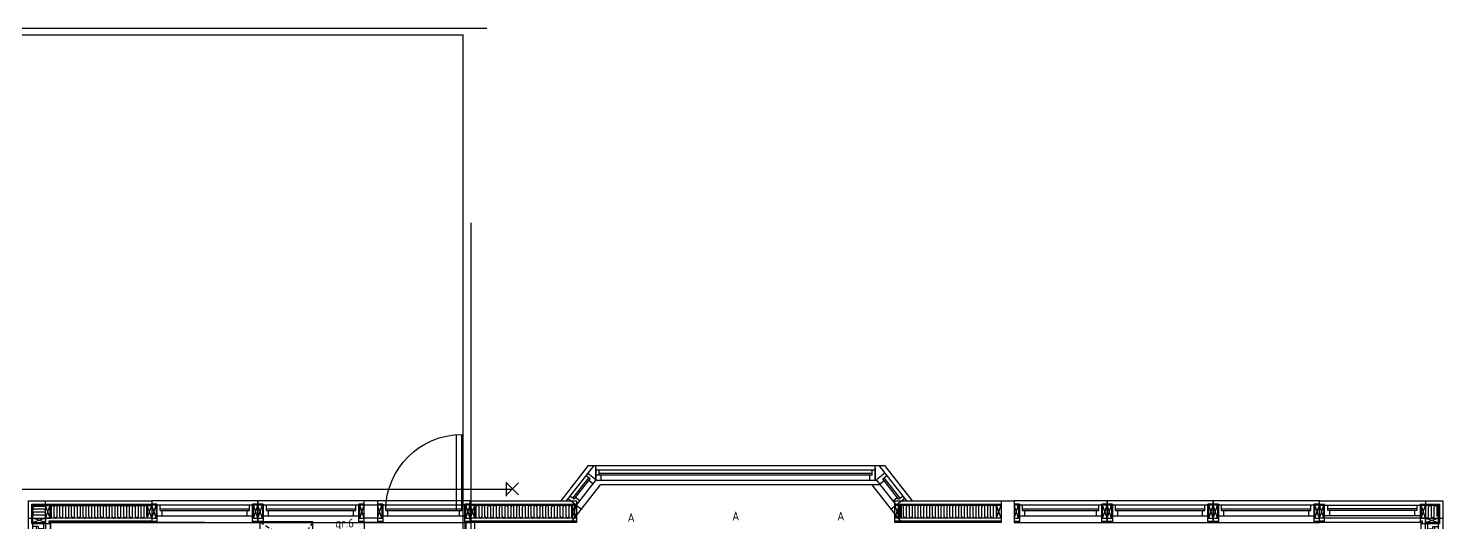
# Model space of a CAD drawing. Header units: inches. Extents: x -533180 to -137302, y 73174 to 405541.
# Drawn here: x -373865 to -357872, y 91524 to 97111 of the extents above; entities that cross this region are included whole.
import ezdxf

# ---------------------------------------------------------------- set-up
doc = ezdxf.new("R2010")
doc.units = ezdxf.units.IN
doc.header["$LTSCALE"] = 100
doc.header["$MEASUREMENT"] = 0
doc.linetypes.add('DASHED', pattern=[0.75, 0.5, -0.25])
doc.linetypes.add('MCDASH12', pattern=[3.912552, 2.608368, -1.304184])
doc.layers.get('0').update_dxf_attribs({"linetype": 'CONTINUOUS'})
for name, color, linetype in [('A-INNRE', 2, 'CONTINUOUS'), ('GLU_SNID', 7, 'CONTINUOUS'), ('HUSGOGN', 2, 'CONTINUOUS'), ('INNIVEGGIR', 2, 'CONTINUOUS'), ('MÁLSETNING', 240, 'CONTINUOUS'), ('RAFLAGNIR', 4, 'CONTINUOUS'), ('TEKST', 2, 'CONTINUOUS'), ('TIMBUR-EINING', 2, 'CONTINUOUS'), ('ULL', 6, 'CONTINUOUS')]:
    doc.layers.add(name, color=color, linetype=linetype)
doc.layers.get('MÁLSETNING').off()
doc.styles.get("Standard").update_dxf_attribs({"font": 'isocp.shx'})

# ---------------------------------------------------------------- blocks, each defined once
blk = doc.blocks.new('EIN1050-HURÐ')
at = {"layer": 'GLU_SNID', "color": 2}
for p, q in [((60, 38), (60, 245)), ((60, 170), (990, 170)), ((990, 245), (990, 38)), ((990, 50), (0, 50)), ((895, 110), (895, -750)), ((955, 110), (955, -750))]:
    blk.add_line(p, q, dxfattribs=at)
at = {"layer": 'GLU_SNID', "color": 1}
for p, q in [((95, 110), (95, 50)), ((955, 110), (955, 50))]:
    blk.add_line(p, q, dxfattribs=at)
at = {"layer": 'GLU_SNID', "color": 2}
blk.add_arc((955, 110), 860, 180, 270, dxfattribs=at)
at = {"layer": 'TIMBUR-EINING'}
for p, q in [((0, 245), (1050, 245)), ((0, 0), (0, 245)), ((0, 195), (60, 195)), ((990, 195), (1050, 195)), ((1050, 245), (1050, 0)), ((1050, 50), (0, 50)), ((1050, 0), (0, 0))]:
    blk.add_line(p, q, dxfattribs=at)
at = {"layer": 'TIMBUR-EINING', "color": 2}
for p, q in [((50, 50), (50, 195)), ((1000, 195), (1000, 50))]:
    blk.add_line(p, q, dxfattribs=at)
at = {"layer": 'ULL'}
for p, q in [((0, 230), (60, 230)), ((0, 195), (50, 50)), ((50, 195), (0, 50)), ((120, 170), (120, 110)), ((930, 170), (930, 110)), ((990, 230), (1050, 230)), ((1000, 195), (1050, 50)), ((1050, 195), (1000, 50)), ((60, 38), (0, 38)), ((95, 110), (955, 110)), ((95, 90), (955, 90)), ((1050, 38), (990, 38))]:
    blk.add_line(p, q, dxfattribs=at)
blk = doc.blocks.new('EIN1200-GL')
at = {"layer": 'GLU_SNID', "color": 2}
for p, q in [((60, 38), (60, 245)), ((60, 170), (1140, 170)), ((1140, 245), (1140, 38)), ((1140, 50), (60, 50))]:
    blk.add_line(p, q, dxfattribs=at)
at = {"layer": 'TIMBUR-EINING'}
for p, q in [((0, 245), (1200, 245)), ((0, 0), (0, 245)), ((0, 195), (60, 195)), ((1140, 195), (1200, 195)), ((1200, 245), (1200, 0)), ((1200, 50), (0, 50)), ((1200, 0), (0, 0))]:
    blk.add_line(p, q, dxfattribs=at)
at = {"layer": 'TIMBUR-EINING', "color": 2}
for p, q in [((50, 50), (50, 195)), ((1150, 195), (1150, 50))]:
    blk.add_line(p, q, dxfattribs=at)
at = {"layer": 'ULL'}
for p, q in [((0, 230), (60, 230)), ((0, 195), (50, 50)), ((50, 195), (0, 50)), ((120, 170), (120, 110)), ((1080, 170), (1080, 110)), ((1140, 230), (1200, 230)), ((1150, 195), (1200, 50)), ((1200, 195), (1150, 50)), ((60, 38), (0, 38)), ((95, 110), (1105, 110)), ((95, 110), (95, 50)), ((95, 90), (1105, 90)), ((1105, 110), (1105, 50)), ((1200, 38), (1140, 38))]:
    blk.add_line(p, q, dxfattribs=at)
blk = doc.blocks.new('EIN-200')
for p, q in [((177, 91), (23, 91)), ((177, 46), (23, 46))]:
    blk.add_line(p, q)
for centre, start, end in [((23, 68), 90, 270), ((177, 23), 270, 90)]:
    blk.add_arc(centre, 22.8, start, end)
blk = doc.blocks.new('EIN1200-1200-UDH-GL-GL')
at = {"layer": 'GLU_SNID', "color": 2}
for p, q in [((-1357, 1335), (-1150, 1335)), ((-1345, 255), (-1345, 1335)), ((-1225, 1335), (-1225, 255)), ((-1150, 255), (-1357, 255)), ((-1140, 38), (-1140, 245)), ((-1140, 170), (-60, 170)), ((-60, 245), (-60, 38)), ((-60, 50), (-1140, 50))]:
    blk.add_line(p, q, dxfattribs=at)
at = {"layer": 'TIMBUR-EINING'}
for p, q in [((-1395, 0), (-1395, 1395)), ((-1395, 1395), (-1150, 1395)), ((-1345, 50), (-1345, 1395)), ((-1345, 195), (-1345, 1395)), ((-1345, 1345), (-1200, 1345)), ((-1200, 1395), (-1200, 195)), ((-1150, 1395), (-1150, 245)), ((-1150, 195), (-1395, 195)), ((-1200, 245), (-1345, 245)), ((-1200, 0), (-1200, 245)), ((-1200, 195), (0, 195)), ((-1150, 245), (0, 245)), ((-1150, 50), (-1150, 195)), ((-50, 195), (-50, 50)), ((0, 245), (0, 0)), ((0, 0), (-1395, 0)), ((0, 50), (-1345, 50))]:
    blk.add_line(p, q, dxfattribs=at)
at = {"layer": 'TIMBUR-EINING', "color": 2}
for p, q in [((-1345, 1345), (-1200, 1345)), ((-1200, 245), (-1345, 245)), ((-1150, 50), (-1150, 195)), ((-50, 195), (-50, 50))]:
    blk.add_line(p, q, dxfattribs=at)
at = {"layer": 'ULL'}
for p, q in [((-1357, 1335), (-1357, 1395)), ((-1200, 1395), (-1345, 1345)), ((-1200, 1345), (-1345, 1395)), ((-1285, 1300), (-1345, 1300)), ((-1305, 1300), (-1305, 290)), ((-1285, 1300), (-1285, 290)), ((-1165, 1395), (-1165, 1335)), ((-1225, 1275), (-1285, 1275)), ((-1357, 38), (-1357, 255)), ((-1285, 290), (-1345, 290)), ((-1200, 245), (-1345, 195)), ((-1200, 195), (-1345, 245)), ((-1225, 315), (-1285, 315)), ((-1200, 195), (-1150, 50)), ((-1150, 195), (-1200, 50)), ((-1165, 255), (-1165, 230)), ((-1165, 230), (-1140, 230)), ((-1080, 170), (-1080, 110)), ((-120, 170), (-120, 110)), ((-60, 230), (0, 230)), ((-50, 195), (0, 50)), ((0, 195), (-50, 50)), ((-1140, 38), (-1357, 38)), ((-1105, 110), (-95, 110)), ((-1105, 110), (-1105, 50)), ((-1105, 90), (-95, 90)), ((-95, 110), (-95, 50)), ((0, 38), (-60, 38))]:
    blk.add_line(p, q, dxfattribs=at)
at = {"layer": 'ULL', "color": 1, "linetype": 'Continuous', "xscale": 0.7200000000000001, "yscale": 0.7200000000000001, "zscale": 0.7200000000000001, "rotation": 90}
for p in [(-1267, 50), (-1201, 50)]:
    blk.add_blockref('EIN-200', p, dxfattribs=at)
blk = doc.blocks.new('EIN1050-GL')
at = {"layer": 'GLU_SNID', "color": 2}
for p, q in [((60, 38), (60, 245)), ((60, 170), (990, 170)), ((990, 245), (990, 38)), ((990, 50), (0, 50))]:
    blk.add_line(p, q, dxfattribs=at)
at = {"layer": 'TIMBUR-EINING'}
for p, q in [((0, 245), (1050, 245)), ((0, 0), (0, 245)), ((0, 195), (60, 195)), ((990, 195), (1050, 195)), ((1050, 245), (1050, 0)), ((1050, 50), (0, 50)), ((1050, 0), (0, 0))]:
    blk.add_line(p, q, dxfattribs=at)
at = {"layer": 'TIMBUR-EINING', "color": 2}
for p, q in [((50, 50), (50, 195)), ((1000, 195), (1000, 50))]:
    blk.add_line(p, q, dxfattribs=at)
at = {"layer": 'ULL'}
for p, q in [((0, 230), (60, 230)), ((0, 195), (50, 50)), ((50, 195), (0, 50)), ((120, 170), (120, 110)), ((930, 170), (930, 110)), ((990, 230), (1050, 230)), ((1000, 195), (1050, 50)), ((1050, 195), (1000, 50)), ((60, 38), (0, 38)), ((95, 110), (955, 110)), ((95, 110), (95, 50)), ((95, 90), (955, 90)), ((955, 110), (955, 50)), ((1050, 38), (990, 38))]:
    blk.add_line(p, q, dxfattribs=at)
blk = doc.blocks.new('TVVEL')
at = {"linetype": 'DASHED'}
for p, q in [((0, 600), (352, 385)), ((600, 600), (385, 248)), ((0, 0), (215, 352)), ((600, 0), (248, 215))]:
    blk.add_line(p, q, dxfattribs=at)
for p, q in [((600, 600), (0, 600)), ((0, 600), (0, 0)), ((600, 0), (600, 600)), ((0, 0), (600, 0))]:
    blk.add_line(p, q)
blk.add_circle((300, 300), 100)
blk = doc.blocks.new('EIN1200')
at = {"layer": 'TIMBUR-EINING'}
for p, q in [((0, 245), (1200, 245)), ((0, 0), (0, 245)), ((0, 195), (1200, 195)), ((50, 50), (50, 195)), ((1150, 195), (1150, 50)), ((1200, 245), (1200, 0)), ((1200, 50), (0, 50)), ((1200, 0), (0, 0))]:
    blk.add_line(p, q, dxfattribs=at)
at = {"layer": 'ULL'}
for p, q in [((0, 230), (1200, 230)), ((0, 195), (50, 50)), ((50, 195), (0, 50)), ((1102, 178), (1102, 66)), ((1135, 178), (1135, 66)), ((1150, 195), (1200, 50)), ((1200, 195), (1150, 50)), ((1200, 38), (0, 38))]:
    blk.add_line(p, q, dxfattribs=at)
for centre, start, end in [((1151, 178), 94.421, 180), ((1118, 66), 180, 0)]:
    blk.add_arc(centre, 16.4, start, end, dxfattribs=at)
at = {"layer": 'ULL', "color": 1, "linetype": 'Continuous', "xscale": 0.7200000000000001, "yscale": 0.7200000000000001, "zscale": 0.7200000000000001, "rotation": 90}
for p in [(118, 50), (184, 50), (249, 50), (315, 50), (381, 50), (446, 50), (512, 50), (577, 50), (643, 50), (709, 50), (774, 50), (840, 50), (905, 50), (971, 50), (1036, 50), (1102, 50)]:
    blk.add_blockref('EIN-200', p, dxfattribs=at)
blk = doc.blocks.new('EIN1200-1200-UDH-GL')
at = {"layer": 'GLU_SNID', "color": 2}
for p, q in [((-1313, 2191), (-1520, 2191)), ((-1508, 2191), (-1508, 1111)), ((-1388, 1111), (-1388, 2191)), ((-1520, 1111), (-1313, 1111))]:
    blk.add_line(p, q, dxfattribs=at)
at = {"layer": 'TIMBUR-EINING'}
for p, q in [((-1558, 2251), (-1558, 856)), ((-1313, 2251), (-1558, 2251)), ((-1508, 2251), (-1508, 906)), ((-1363, 1051), (-1363, 2251)), ((-1313, 1101), (-1313, 2251)), ((-1363, 2201), (-1508, 2201)), ((-1558, 1051), (-1313, 1051)), ((-1508, 1101), (-1363, 1101)), ((-1363, 1101), (-1363, 856)), ((-163, 1051), (-1363, 1051)), ((-163, 1101), (-1313, 1101)), ((-1313, 1051), (-1313, 906)), ((-213, 906), (-213, 1051)), ((-163, 856), (-163, 1101)), ((-1558, 856), (-163, 856)), ((-1508, 906), (-163, 906))]:
    blk.add_line(p, q, dxfattribs=at)
at = {"layer": 'TIMBUR-EINING', "color": 1}
blk.add_line((-1520, 2251), (-1520, 2191), dxfattribs=at)
at = {"layer": 'TIMBUR-EINING', "color": 2}
for p, q in [((-1363, 2201), (-1508, 2201)), ((-1508, 1101), (-1363, 1101))]:
    blk.add_line(p, q, dxfattribs=at)
at = {"layer": 'ULL'}
for p, q in [((-1363, 2201), (-1508, 2251)), ((-1363, 2251), (-1508, 2201)), ((-1328, 2191), (-1328, 2251)), ((-1448, 2156), (-1508, 2156)), ((-1468, 1146), (-1468, 2156)), ((-1448, 1146), (-1448, 2156)), ((-1388, 2131), (-1448, 2131)), ((-1448, 1146), (-1508, 1146)), ((-1388, 1171), (-1448, 1171)), ((-1520, 1111), (-1520, 894)), ((-1363, 1051), (-1508, 1101)), ((-1363, 1101), (-1508, 1051)), ((-1313, 1051), (-1363, 906)), ((-1363, 1051), (-1313, 906)), ((-1328, 1086), (-1328, 1111)), ((-163, 1086), (-1328, 1086)), ((-1298, 1033), (-1298, 922)), ((-1266, 1033), (-1266, 922)), ((-163, 1051), (-213, 906)), ((-213, 1051), (-163, 906)), ((-1520, 894), (-163, 894))]:
    blk.add_line(p, q, dxfattribs=at)
for centre, start, end in [((-1315, 1033), 0, 85.579), ((-1282, 922), 180, 0)]:
    blk.add_arc(centre, 16.4, start, end, dxfattribs=at)
at = {"layer": 'ULL', "color": 1, "linetype": 'Continuous', "xscale": -0.7200000000000001, "yscale": 0.7200000000000001, "zscale": 0.7200000000000001}
for p, rotation in [((-1508, 1050), 180), ((-1508, 984), 180), ((-1266, 906), 270), ((-1200, 906), 270), ((-1134, 906), 270), ((-1069, 906), 270), ((-1003, 906), 270), ((-938, 906), 270), ((-872, 906), 270), ((-806, 906), 270), ((-741, 906), 270), ((-675, 906), 270), ((-610, 906), 270), ((-544, 906), 270), ((-479, 906), 270), ((-413, 906), 270), ((-347, 906), 270), ((-282, 906), 270)]:
    blk.add_blockref('EIN-200', p, dxfattribs=dict(at, rotation=rotation))
blk = doc.blocks.new('veggl')
for p, q in [((-2.13, -2.13), (2.12, 2.12)), ((2.12, -2.13), (-2.12, 2.12)), ((2.12, 2.62), (2.12, -2.38))]:
    blk.add_line(p, q)

msp = doc.modelspace()

# ---------------------------------------------------------------- linework, layer by layer
at = {"layer": 'GLU_SNID', "color": 2}
for p, q in [((-367446.6, 92006.3), (-367446.6, 92171.5)), ((-367446.6, 92138.3), (-367446.6, 92006.3)), ((-367446.6, 92006.3), (-367446.6, 92138.3)), ((-364288.8, 92001.5), (-364288.8, 92171.5)), ((-364288.8, 92144.8), (-364288.8, 92012.8)), ((-364288.8, 92012.8), (-364288.8, 92144.8)), ((-367667.4, 91723.3), (-367444, 92009)), ((-367538.6, 92082.9), (-367444, 92009)), ((-364267.1, 92001.5), (-367449.9, 92001.5)), ((-364178.4, 92082.9), (-364273, 92009)), ((-364049.6, 91723.3), (-364273, 92009)), ((-364228, 91951.5), (-367393.8, 91951.5)), ((-367762, 91797.2), (-367608.3, 91677.1)), ((-363955.1, 91797.2), (-364108.7, 91677.1))]:
    msp.add_line(p, q, dxfattribs=at)
at = {"layer": 'GLU_SNID', "color": 1}
msp.add_line((-367630.5, 91770.6), (-367677.7, 91807.5), dxfattribs=at)
at = {"layer": 'INNIVEGGIR'}
for p, q in [((-368928.1, 91525), (-368917, 87916.8)), ((-368817, 88018.4), (-368817, 91525))]:
    msp.add_line(p, q, dxfattribs=at)
at = {"layer": 'RAFLAGNIR'}
for p, q in [((-376287.9, 97111.1), (-368682.3, 97111.1)), ((-376318.2, 97037.1), (-368946.9, 97037.1)), ((-368946.9, 91161.5), (-368946.9, 97037.1)), ((-368855.8, 91158.6), (-368855.8, 94911.2)), ((-374022, 91902.2), (-368394.8, 91902.2))]:
    msp.add_line(p, q, dxfattribs=at)
at = {"layer": 'TEKST'}
for p, q in [((-369918.1, 91770), (-370068.1, 91770)), ((-369918.1, 91720), (-370068.1, 91720)), ((-362866.9, 91771.5), (-362716.9, 91771.5)), ((-372085.8, 91525), (-368915.9, 91525)), ((-369918.1, 91575), (-370068.1, 91575)), ((-369918.1, 91525), (-370068.1, 91525)), ((-370066, 91525), (-370066, 90925))]:
    msp.add_line(p, q, dxfattribs=at)
for points in [[(-371868.1, 91525), (-373615.4, 91525), (-373615.4, 89790)], [(-372468.1, 91525), (-373615.4, 91525), (-373615.4, 89818)], [(-371268.1, 91525), (-368918.6, 91525), (-368918.6, 90375)]]:
    msp.add_lwpolyline(points, dxfattribs=at)
msp.add_lwpolyline([(-373615.4, 91525), (-368917, 91525), (-368917, 89218.4), (-373615.4, 89218.4)], close=True, dxfattribs=at)
at = {"layer": 'TIMBUR-EINING'}
for p, q in [((-367532.8, 92171.5), (-367845.1, 91772)), ((-367469.3, 92171.5), (-367781.6, 91772)), ((-367532.8, 92171.5), (-364184.2, 92171.5)), ((-364247.7, 92171.5), (-363935.4, 91772)), ((-364184.2, 92171.5), (-363871.9, 91772)), ((-367446.6, 92121.5), (-364288.8, 92121.5)), ((-367721.4, 91532.5), (-367393.8, 91951.5)), ((-363995.6, 91532.5), (-364323.2, 91951.5)), ((-367720.1, 91721.5), (-367720.1, 91576.5)), ((-367689, 91721.5), (-367689, 91576.5)), ((-364028, 91721.5), (-364028, 91576.5)), ((-364011.6, 91721.5), (-364011.6, 91576.5)), ((-363996.9, 91721.5), (-363996.9, 91576.5))]:
    msp.add_line(p, q, dxfattribs=at)
at = {"layer": 'ULL'}
for p, q in [((-367708.9, 91800.2), (-367528.6, 92030.7)), ((-367693.1, 91787.8), (-367512.9, 92018.4)), ((-367512.9, 92018.4), (-367560.1, 92055.4)), ((-367481, 91961.8), (-367528.3, 91998.7)), ((-367481, 91961.8), (-367528.3, 91998.7)), ((-364323.8, 92061.5), (-367446.6, 92061.5)), ((-367411.6, 92061.5), (-367411.6, 92121.5)), ((-364323.8, 92081.5), (-367411.6, 92081.5)), ((-367386.6, 92001.5), (-367386.6, 92061.5)), ((-364348.8, 92001.5), (-364348.8, 92061.5)), ((-364323.8, 92072.8), (-364323.8, 92121.5)), ((-364323.8, 92061.5), (-364323.8, 92121.5)), ((-364236.1, 91963.2), (-364188.8, 92000.1)), ((-364204.1, 92018.4), (-364156.9, 92055.4)), ((-364023.9, 91787.8), (-364204.1, 92018.4)), ((-364008.1, 91800.2), (-364188.4, 92030.7)), ((-367693.1, 91787.8), (-367740.4, 91824.8)), ((-367630.5, 91770.6), (-367677.7, 91807.5)), ((-364086.5, 91770.6), (-364039.3, 91807.5)), ((-364086.5, 91770.6), (-364039.3, 91807.5)), ((-364023.9, 91787.8), (-363976.6, 91824.8)), ((-367715.9, 91576.5), (-367665.9, 91721.5)), ((-367665.9, 91576.5), (-367715.9, 91721.5)), ((-364015.9, 91576.5), (-364065.9, 91721.5)), ((-364065.9, 91576.5), (-364015.9, 91721.5))]:
    msp.add_line(p, q, dxfattribs=at)

# ---------------------------------------------------------------- block references
at = {"layer": 'A-INNRE', "rotation": 90}
msp.add_blockref('TVVEL', (-370648.4, 90932.6), dxfattribs=at)
at = {"layer": 'HUSGOGN', "linetype": 'MCDASH12', "rotation": 180}
for p in [(-367665.9, 91770), (-362865.9, 91771.5)]:
    msp.add_blockref('EIN1200', p, dxfattribs=at)
at = {"layer": 'MÁLSETNING', "xscale": -1, "rotation": 180}
msp.add_blockref('EIN1200-1200-UDH-GL', (-372306.7, 92625.6), dxfattribs=at)
at = {"layer": 'RAFLAGNIR', "xscale": 32, "yscale": 32, "zscale": 32, "rotation": 180}
msp.add_blockref('veggl', (-368390.7, 91906.7), dxfattribs=at)
at = {"layer": 'TEKST', "xscale": -1, "rotation": 180}
msp.add_blockref('EIN1050-GL', (-362717, 91770), dxfattribs=at)
at = {"layer": 'TEKST', "rotation": 180}
msp.add_blockref('EIN1200-1200-UDH-GL-GL', (-359267, 91770), dxfattribs=at)
at = {"layer": 'TIMBUR-EINING', "linetype": 'Continuous', "xscale": -1, "rotation": 180}
for name, p in [('EIN1050-HURÐ', (-369918.1, 91770)), ('EIN1200-GL', (-372470.2, 91770)), ('EIN1200-GL', (-371268.1, 91770)), ('EIN1200-GL', (-361667, 91770)), ('EIN1200-GL', (-360467, 91770))]:
    msp.add_blockref(name, p, dxfattribs=at)

# ---------------------------------------------------------------- texts
at = {"layer": 'RAFLAGNIR', "char_height": 100, "attachment_point": 1}
for s, insert, width in [('A', (-365906.5, 91648.2), 197), ('A', (-364718.5, 91648.2), 197), ('gr.6\\PT2', (-370394, 91570.4), 481), ('A', (-367088.8, 91631.2), 197)]:
    msp.add_mtext(s, dxfattribs=dict(at, insert=insert, width=width))

doc.saveas('drawing.dxf')
